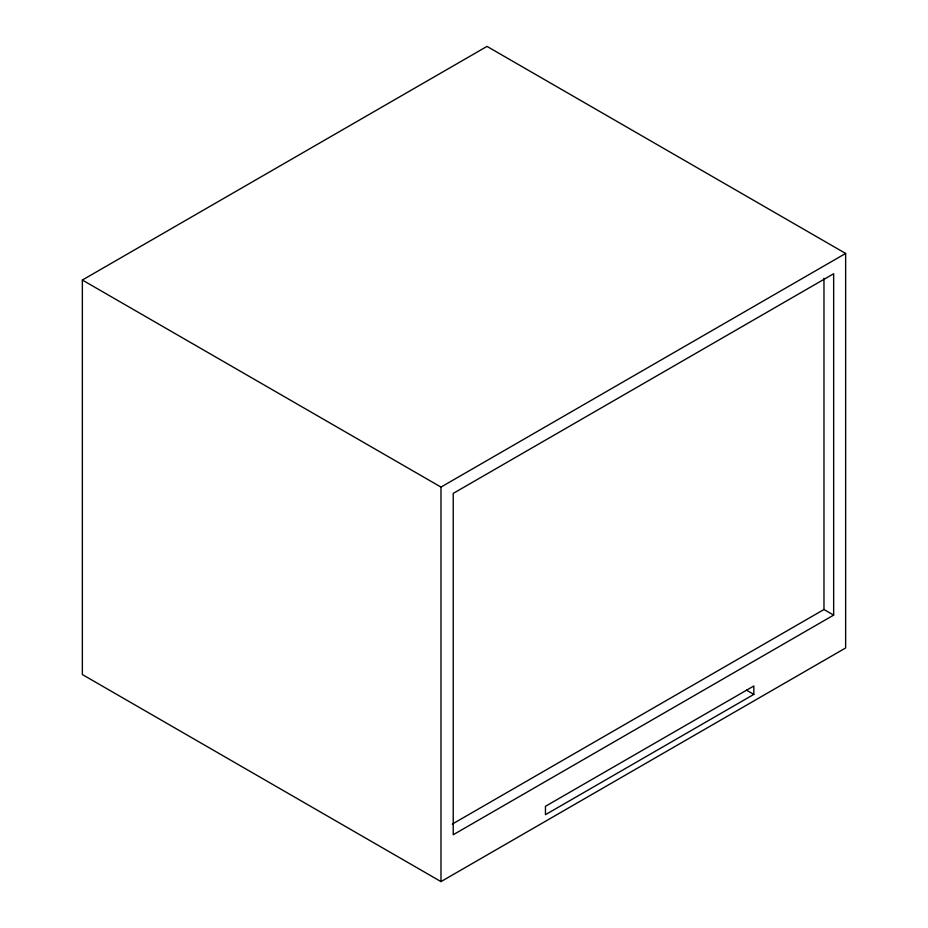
<?xml version="1.0" encoding="UTF-8"?>
<svg xmlns="http://www.w3.org/2000/svg" width="928" height="928" viewBox="0 0 928 928"><rect width="100%" height="100%" fill="white"/><g stroke="black" fill="none" stroke-linecap="round" stroke-linejoin="round"><path stroke-width="1.39" d="M82.36 280.036L487.014 46.4L845.64 253.448L845.64 647.964L440.986 881.6L82.36 674.552L82.36 280.036L440.986 487.084L845.64 253.448M452.319 824.076L823.971 609.51L833.657 615.113L833.657 273.748L453.224 493.394L453.224 834.748L833.657 615.113M753.838 694.376L545.455 814.691L545.455 806.304L753.838 685.989L753.838 694.376L746.576 690.188M823.971 278.284L823.971 609.51M440.986 487.084L440.986 881.6"/></g></svg>
